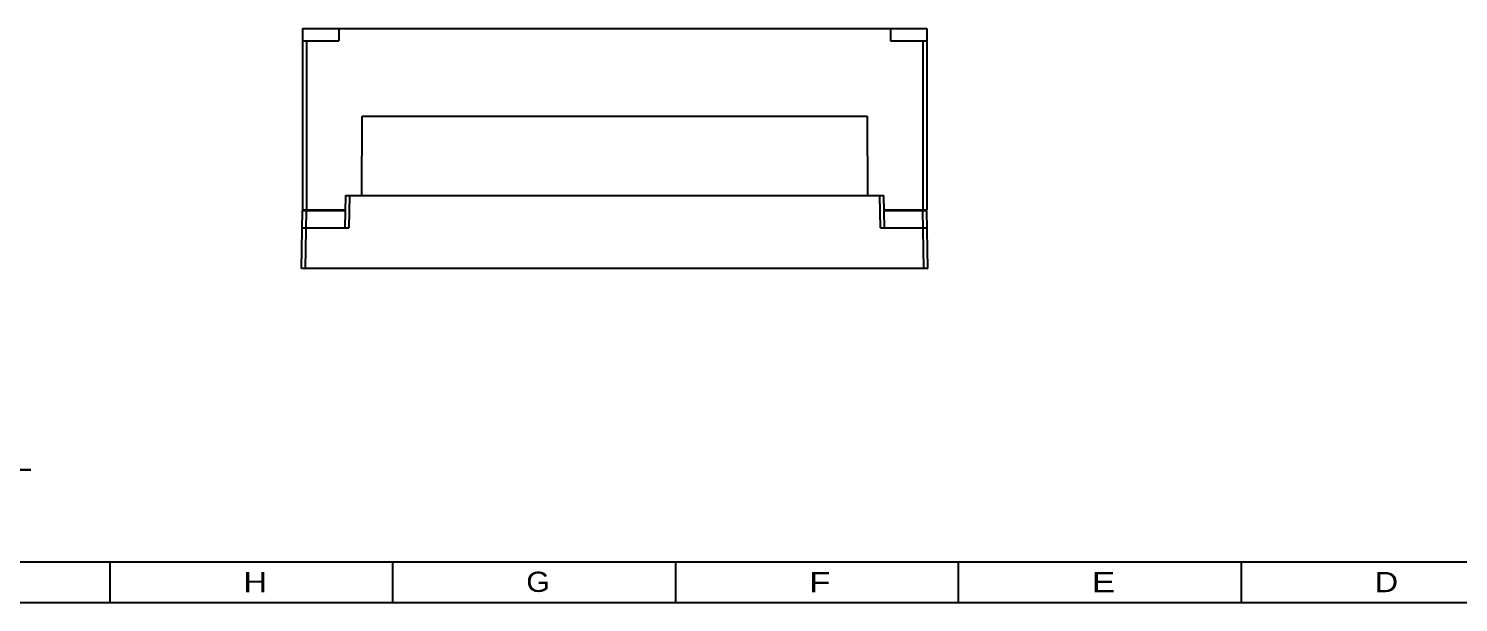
# Model space of a CAD drawing. Header units: inches. Extents: x 0 to 800, y 356 to 444.
# Drawn here: x 501.7 to 575.9, y 355.9 to 385.7 of the extents above; entities that cross this region are included whole.
import ezdxf

# ---------------------------------------------------------------- set-up
doc = ezdxf.new("R2010")
doc.units = ezdxf.units.IN
doc.header["$MEASUREMENT"] = 0

# ---------------------------------------------------------------- blocks, each defined once
blk = doc.blocks.new('block 1766')
at = {"color": 7, "lineweight": 25, "true_color": 0xffffff}
blk.add_lwpolyline([(506.143, 355.918), (623.441, 355.918)], dxfattribs=at)
blk = doc.blocks.new('block 1767')
at = {"color": 7, "lineweight": 25, "true_color": 0xffffff}
blk.add_lwpolyline([(515.879, 385.716), (515.879, 376.312)], dxfattribs=at)
blk = doc.blocks.new('block 1768')
at = {"color": 7, "lineweight": 25, "true_color": 0xffffff}
blk.add_lwpolyline([(515.837, 373.264), (515.889, 376.266)], dxfattribs=at)
blk = doc.blocks.new('block 1769')
at = {"color": 7, "lineweight": 25, "true_color": 0xffffff}
blk.add_lwpolyline([(516.089, 385.086), (516.089, 376.312)], dxfattribs=at)
blk = doc.blocks.new('block 1770')
at = {"color": 7, "lineweight": 25, "true_color": 0xffffff}
blk.add_lwpolyline([(516.215, 376.266), (516.215, 376.312)], dxfattribs=at)
blk = doc.blocks.new('block 1771')
at = {"color": 7, "lineweight": 25, "true_color": 0xffffff}
blk.add_lwpolyline([(516.047, 373.264), (516.099, 376.266)], dxfattribs=at)
blk = doc.blocks.new('block 1772')
at = {"color": 7, "lineweight": 25, "true_color": 0xffffff}
blk.add_lwpolyline([(518.042, 376.266), (518.042, 376.312)], dxfattribs=at)
blk = doc.blocks.new('block 1773')
at = {"color": 7, "lineweight": 25, "true_color": 0xffffff}
blk.add_lwpolyline([(517.779, 385.716), (517.769, 385.086)], dxfattribs=at)
blk = doc.blocks.new('block 1774')
at = {"color": 7, "lineweight": 25, "true_color": 0xffffff}
blk.add_lwpolyline([(518.112, 377.042), (518.083, 375.362)], dxfattribs=at)
blk = doc.blocks.new('block 1775')
at = {"color": 7, "lineweight": 25, "true_color": 0xffffff}
blk.add_lwpolyline([(518.964, 377.042), (518.985, 381.161)], dxfattribs=at)
blk = doc.blocks.new('block 1776')
at = {"color": 7, "lineweight": 25, "true_color": 0xffffff}
blk.add_lwpolyline([(518.322, 377.042), (518.293, 375.362)], dxfattribs=at)
blk = doc.blocks.new('block 1777')
at = {"color": 7, "lineweight": 25, "true_color": 0xffffff}
blk.add_lwpolyline([(548.373, 373.264), (515.837, 373.264)], dxfattribs=at)
blk = doc.blocks.new('block 1778')
at = {"color": 7, "lineweight": 25, "true_color": 0xffffff}
blk.add_lwpolyline([(515.873, 375.362), (518.293, 375.362)], dxfattribs=at)
blk = doc.blocks.new('block 1779')
at = {"color": 7, "lineweight": 25, "true_color": 0xffffff}
blk.add_lwpolyline([(545.917, 375.362), (548.337, 375.362)], dxfattribs=at)
blk = doc.blocks.new('block 1780')
at = {"color": 7, "lineweight": 25, "true_color": 0xffffff}
blk.add_lwpolyline([(515.889, 376.266), (518.099, 376.266)], dxfattribs=at)
blk = doc.blocks.new('block 1781')
at = {"color": 7, "lineweight": 25, "true_color": 0xffffff}
blk.add_lwpolyline([(546.111, 376.266), (548.321, 376.266)], dxfattribs=at)
blk = doc.blocks.new('block 1782')
at = {"color": 7, "lineweight": 25, "true_color": 0xffffff}
blk.add_lwpolyline([(515.879, 376.312), (518.042, 376.312)], dxfattribs=at)
blk = doc.blocks.new('block 1783')
at = {"color": 7, "lineweight": 25, "true_color": 0xffffff}
blk.add_lwpolyline([(546.168, 376.312), (548.331, 376.312)], dxfattribs=at)
blk = doc.blocks.new('block 1784')
at = {"color": 7, "lineweight": 25, "true_color": 0xffffff}
blk.add_lwpolyline([(518.112, 377.042), (546.098, 377.042)], dxfattribs=at)
blk = doc.blocks.new('block 1785')
at = {"color": 7, "lineweight": 25, "true_color": 0xffffff}
blk.add_lwpolyline([(518.985, 381.161), (545.225, 381.161)], dxfattribs=at)
blk = doc.blocks.new('block 1786')
at = {"color": 7, "lineweight": 25, "true_color": 0xffffff}
blk.add_lwpolyline([(515.879, 385.086), (517.769, 385.086)], dxfattribs=at)
blk = doc.blocks.new('block 1787')
at = {"color": 7, "lineweight": 25, "true_color": 0xffffff}
blk.add_lwpolyline([(546.441, 385.086), (548.331, 385.086)], dxfattribs=at)
blk = doc.blocks.new('block 1788')
at = {"color": 7, "lineweight": 25, "true_color": 0xffffff}
blk.add_lwpolyline([(515.879, 385.716), (548.331, 385.716)], dxfattribs=at)
blk = doc.blocks.new('block 1789')
at = {"color": 7, "lineweight": 25, "true_color": 0xffffff}
blk.add_lwpolyline([(545.917, 375.362), (545.888, 377.042)], dxfattribs=at)
blk = doc.blocks.new('block 1790')
at = {"color": 7, "lineweight": 25, "true_color": 0xffffff}
blk.add_lwpolyline([(546.127, 375.362), (546.098, 377.042)], dxfattribs=at)
blk = doc.blocks.new('block 1791')
at = {"color": 7, "lineweight": 25, "true_color": 0xffffff}
blk.add_lwpolyline([(545.225, 381.161), (545.246, 377.042)], dxfattribs=at)
blk = doc.blocks.new('block 1792')
at = {"color": 7, "lineweight": 25, "true_color": 0xffffff}
blk.add_lwpolyline([(546.168, 376.312), (546.168, 376.266)], dxfattribs=at)
blk = doc.blocks.new('block 1793')
at = {"color": 7, "lineweight": 25, "true_color": 0xffffff}
blk.add_lwpolyline([(546.431, 385.716), (546.441, 385.086)], dxfattribs=at)
blk = doc.blocks.new('block 1794')
at = {"color": 7, "lineweight": 25, "true_color": 0xffffff}
blk.add_lwpolyline([(548.163, 373.264), (548.111, 376.266)], dxfattribs=at)
blk = doc.blocks.new('block 1795')
at = {"color": 7, "lineweight": 25, "true_color": 0xffffff}
blk.add_lwpolyline([(548.373, 373.264), (548.321, 376.266)], dxfattribs=at)
blk = doc.blocks.new('block 1796')
at = {"color": 7, "lineweight": 25, "true_color": 0xffffff}
blk.add_lwpolyline([(547.995, 376.266), (547.995, 376.312)], dxfattribs=at)
blk = doc.blocks.new('block 1797')
at = {"color": 7, "lineweight": 25, "true_color": 0xffffff}
blk.add_lwpolyline([(548.121, 385.086), (548.121, 376.312)], dxfattribs=at)
blk = doc.blocks.new('block 1798')
at = {"color": 7, "lineweight": 25, "true_color": 0xffffff}
blk.add_lwpolyline([(548.331, 385.716), (548.331, 376.312)], dxfattribs=at)
blk = doc.blocks.new('block 2648')
at = {"color": 7, "lineweight": 25, "true_color": 0xffffff}
blk.add_open_spline([(518.042, 376.312), (518.062, 376.312), (518.081, 376.314), (518.1, 376.32)], degree=3, dxfattribs=at)
blk = doc.blocks.new('block 2649')
at = {"color": 7, "lineweight": 25, "true_color": 0xffffff}
blk.add_open_spline([(546.11, 376.32), (546.129, 376.314), (546.148, 376.312), (546.168, 376.312)], degree=3, dxfattribs=at)
blk = doc.blocks.new('block 4375')
at = {"color": 7, "lineweight": 25, "true_color": 0xffffff}
blk.add_lwpolyline([(564.666, 355.918), (564.666, 358.018)], dxfattribs=at)
blk = doc.blocks.new('block 4379')
at = {"color": 7, "lineweight": 25, "true_color": 0xffffff}
blk.add_lwpolyline([(549.972, 355.918), (549.972, 358.018)], dxfattribs=at)
blk = doc.blocks.new('block 4385')
at = {"color": 7, "lineweight": 25, "true_color": 0xffffff}
blk.add_lwpolyline([(535.278, 355.918), (535.278, 358.018)], dxfattribs=at)
blk = doc.blocks.new('block 4386')
at = {"color": 7, "lineweight": 25, "true_color": 0xffffff}
blk.add_lwpolyline([(500.853, 358.018), (621.343, 358.018)], dxfattribs=at)
blk = doc.blocks.new('block 4388')
at = {"color": 7, "lineweight": 25, "true_color": 0xffffff}
blk.add_lwpolyline([(520.584, 355.918), (520.584, 358.018)], dxfattribs=at)
blk = doc.blocks.new('block 4389')
at = {"color": 7, "lineweight": 25, "true_color": 0xffffff}
blk.add_lwpolyline([(498.753, 355.918), (623.441, 355.918)], dxfattribs=at)
blk = doc.blocks.new('block 4391')
at = {"color": 7, "lineweight": 25, "true_color": 0xffffff}
blk.add_lwpolyline([(505.891, 355.918), (505.891, 358.018)], dxfattribs=at)
blk = doc.blocks.new('block 4399')
at = {"color": 2, "true_color": 0xffff00, "insert": (499.385, 362.74), "char_height": 1.04956, "attachment_point": 7}
blk.add_mtext('\\fAdobe Song Std L|b0|i0|c0|p34;\\W3.36;1', dxfattribs=at)
blk = doc.blocks.new('block 4408')
at = {"color": 2, "true_color": 0xffff00, "insert": (512.82, 356.448), "char_height": 1.04956, "attachment_point": 7}
blk.add_mtext('\\fAdobe Song Std L|b0|i0|c0|p34;\\W1.2;H', dxfattribs=at)
blk = doc.blocks.new('block 4409')
at = {"color": 2, "true_color": 0xffff00, "insert": (527.514, 356.448), "char_height": 1.04956, "attachment_point": 7}
blk.add_mtext('\\fAdobe Song Std L|b0|i0|c0|p34;\\W1.12;G', dxfattribs=at)
blk = doc.blocks.new('block 4410')
at = {"color": 2, "true_color": 0xffff00, "insert": (542.208, 356.448), "char_height": 1.04956, "attachment_point": 7}
blk.add_mtext('\\fAdobe Song Std L|b0|i0|c0|p34;\\W1.29231;F', dxfattribs=at)
blk = doc.blocks.new('block 4411')
at = {"color": 2, "true_color": 0xffff00, "insert": (556.902, 356.448), "char_height": 1.04956, "attachment_point": 7}
blk.add_mtext('\\fAdobe Song Std L|b0|i0|c0|p34;\\W1.29231;E', dxfattribs=at)
blk = doc.blocks.new('block 4412')
at = {"color": 2, "true_color": 0xffff00, "insert": (571.596, 356.448), "char_height": 1.04956, "attachment_point": 7}
blk.add_mtext('\\fAdobe Song Std L|b0|i0|c0|p34;\\W1.2;D', dxfattribs=at)
blk = doc.blocks.new('block 4359')
for name in ['block 4399', 'block 4386', 'block 4391', 'block 4408', 'block 4388', 'block 4409', 'block 4385', 'block 4410', 'block 4379', 'block 4411', 'block 4375', 'block 4412', 'block 4389']:
    blk.add_blockref(name, (0, 0))

msp = doc.modelspace()

# ---------------------------------------------------------------- block references
for name in ['block 4359', 'block 1767', 'block 1788', 'block 1773', 'block 1793', 'block 1798', 'block 1786', 'block 1769', 'block 1787', 'block 1797', 'block 1775', 'block 1785', 'block 1791', 'block 1774', 'block 1784', 'block 1776', 'block 1789', 'block 1790', 'block 1768', 'block 1782', 'block 1780', 'block 1771', 'block 1770', 'block 2648', 'block 1772', 'block 2649', 'block 1781', 'block 1783', 'block 1792', 'block 1796', 'block 1794', 'block 1795', 'block 1778', 'block 1779', 'block 1777', 'block 1766']:
    msp.add_blockref(name, (0, 0))

doc.saveas('drawing.dxf')
